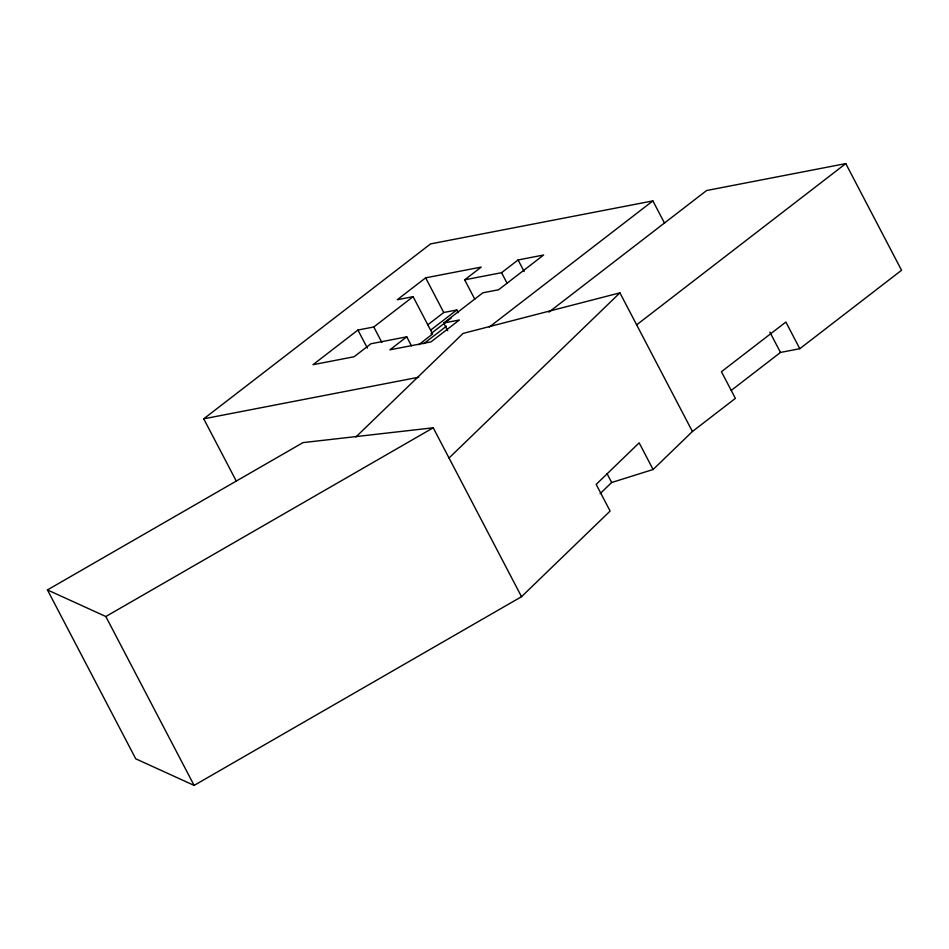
<?xml version="1.0" encoding="UTF-8"?>
<svg xmlns="http://www.w3.org/2000/svg" width="949" height="949" viewBox="0 0 949 949"><rect width="100%" height="100%" fill="white"/><g stroke="black" fill="none" stroke-linecap="round" stroke-linejoin="round"><path stroke-width="1.42" d="M355.922 436.955L463.053 333.419L619.922 292.85L692.414 431.51L653.102 469.506L611.654 482.507L600.124 493.658M449.019 458.023L619.922 292.85M521.523 596.696L433.23 427.797L303.004 442.614L47.45 589.922L135.743 758.809L194.118 785.404L521.523 596.696L610.112 511.048L596.174 484.393L639.163 442.839L653.102 469.506M236.372 481.25L203.727 418.817L430.573 243.905L652.888 200.903L664.537 223.169M418.734 344.701L432.614 334.001L413.1 296.669L373.787 326.978L357.927 330.05L312.98 364.701L354.06 356.753L370.917 343.763L406.753 336.824L411.463 345.839M474.761 299.149L464.666 279.836L481.19 267.096L425.65 277.832L397.24 299.742L413.1 296.669M406.753 336.824L389.897 349.825L430.976 341.877L459.387 319.979L443.681 323.016L447.714 330.715M427.857 324.772L443.764 312.506L456.789 309.979L458.189 312.648M464.666 279.836L501.558 272.695L518.083 259.955L543.635 255.008L498.569 289.765L482.875 292.802L443.681 323.016M430.656 330.133L456.789 309.979M430.917 333.68L451.368 317.903M423.717 343.692L446.421 326.183M489.304 327.037L652.888 200.903M548.878 312.138L706.625 190.512L845.784 163.596L901.55 270.263L799.805 348.71L780.481 352.447L731.288 390.383M636.649 324.843L845.784 163.596M692.414 431.51L735.38 398.378L721.442 371.711L785.867 322.043L799.805 348.71M47.45 589.922L105.825 616.518L433.23 427.797M203.727 418.817L418.758 377.216M769.864 332.126L780.481 352.447M518.083 259.955L524.133 271.509M607.004 473.622L611.654 482.507M501.558 272.695L506.944 282.992M425.65 277.832L443.764 312.506M373.787 326.978L381.866 342.423M357.927 330.05L367.358 348.069M105.825 616.518L194.118 785.404"/></g></svg>
